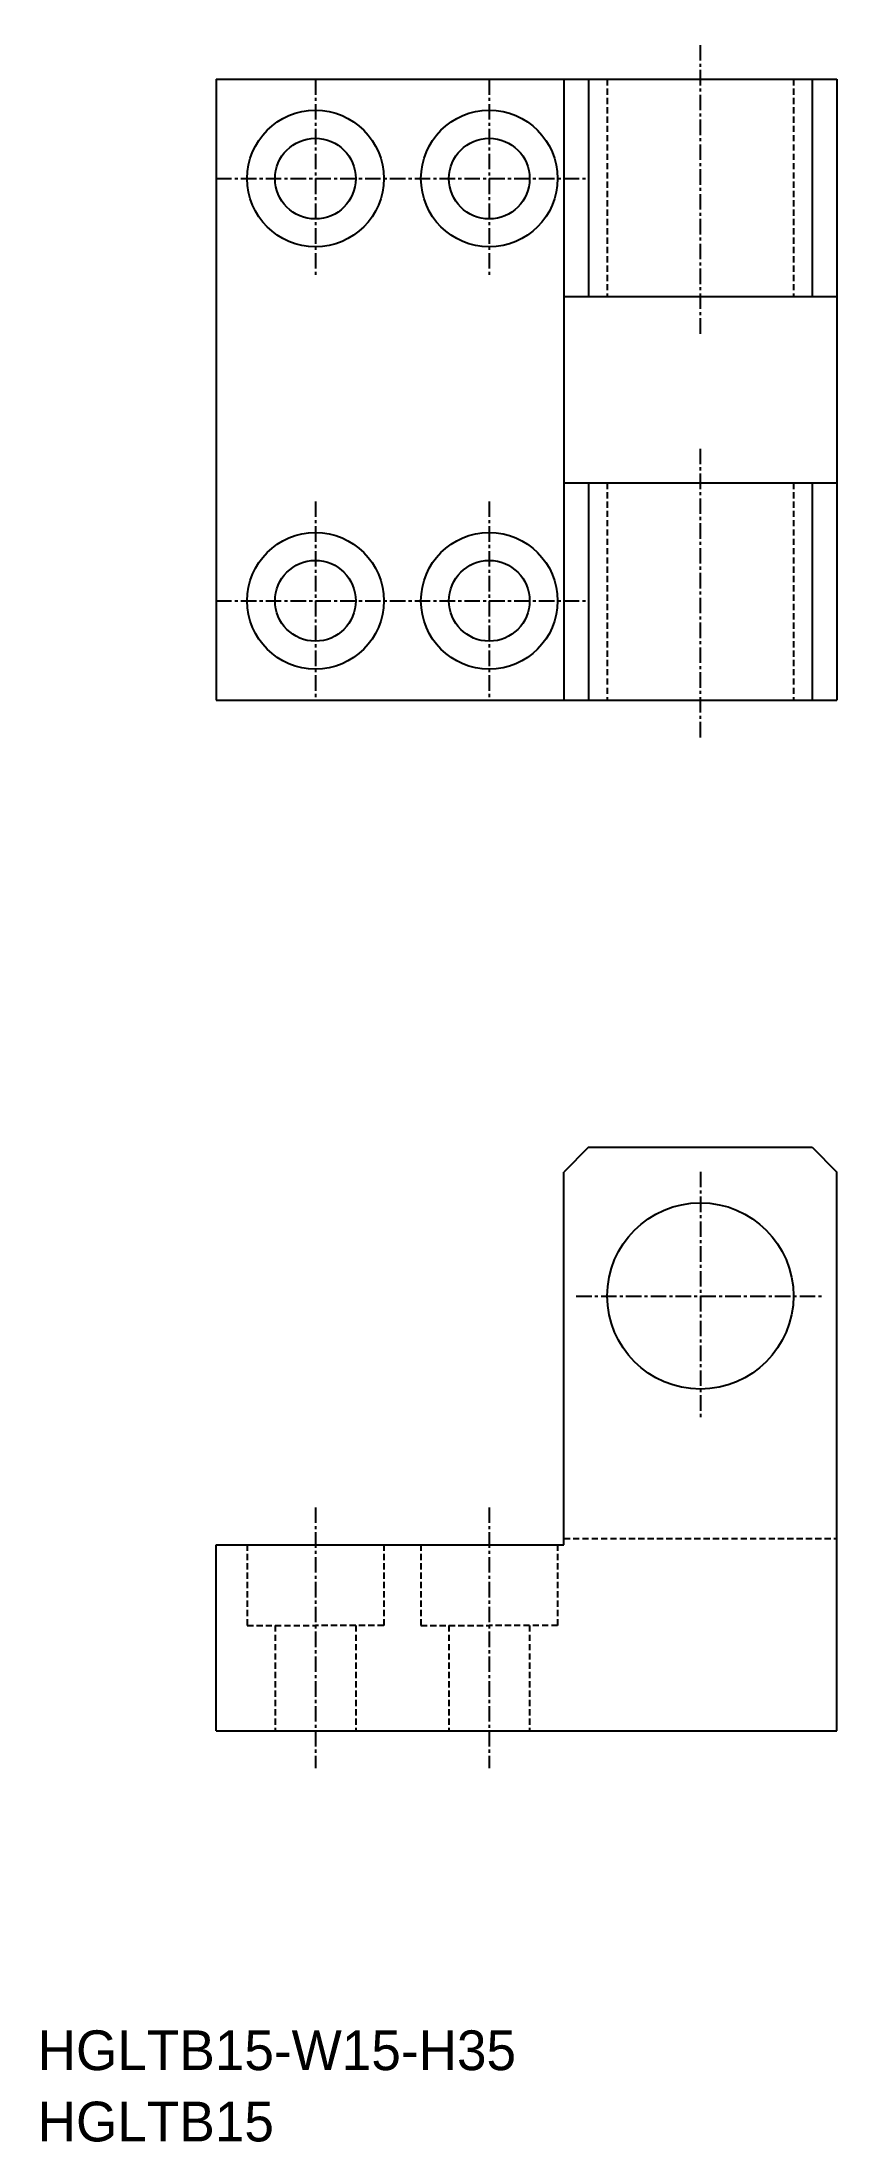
# Model space of a CAD drawing. Extents: x -96 to -32, y 397 to 566.
import ezdxf

# ---------------------------------------------------------------- set-up
doc = ezdxf.new("R2010")
doc.units = 0
doc.linetypes.add('CENTER', pattern=[2, 1.25, -0.25, 0.25, -0.25])
doc.linetypes.add('DASHED', pattern=[0.75, 0.5, -0.25])
doc.layers.get('0').update_dxf_attribs({"linetype": 'CONTINUOUS'})
doc.layers.add('CENTER', color=1, linetype='CENTER')

msp = doc.modelspace()

# ---------------------------------------------------------------- linework, layer by layer
at = {"color": 7, "linetype": 'CONTINUOUS'}
for p, q in [((-81.71, 562.66), (-31.71, 562.66)), ((-81.71, 562.66), (-81.71, 512.66)), ((-53.71, 562.66), (-53.71, 512.66)), ((-51.71, 562.66), (-51.71, 545.16)), ((-33.71, 562.66), (-33.71, 545.16)), ((-31.71, 562.66), (-31.71, 512.66)), ((-53.71, 545.16), (-31.71, 545.16)), ((-53.71, 530.16), (-31.71, 530.16)), ((-51.71, 530.16), (-51.71, 512.66)), ((-33.71, 530.16), (-33.71, 512.66)), ((-81.71, 512.66), (-31.71, 512.66)), ((-51.71, 476.66), (-53.71, 474.66)), ((-51.71, 476.66), (-33.71, 476.66)), ((-33.71, 476.66), (-31.71, 474.66)), ((-53.71, 444.66), (-53.71, 474.66)), ((-31.71, 429.66), (-31.71, 474.66)), ((-81.71, 429.66), (-81.71, 444.66)), ((-81.71, 444.66), (-53.71, 444.66)), ((-81.71, 429.66), (-31.71, 429.66))]:
    msp.add_line(p, q, dxfattribs=at)
at = {"color": 3, "linetype": 'DASHED'}
for p, q in [((-50.21, 562.66), (-50.21, 545.16)), ((-35.21, 562.66), (-35.21, 545.16)), ((-50.21, 530.16), (-50.21, 512.66)), ((-35.21, 530.16), (-35.21, 512.66)), ((-53.71, 445.16), (-31.71, 445.16)), ((-79.21, 444.66), (-79.21, 438.16)), ((-68.21, 444.66), (-68.21, 438.16)), ((-65.21, 444.66), (-65.21, 438.16)), ((-54.21, 444.66), (-54.21, 438.16)), ((-79.21, 438.16), (-73.71, 438.16)), ((-76.96, 438.16), (-76.96, 429.66)), ((-68.21, 438.16), (-73.71, 438.16)), ((-70.46, 438.16), (-70.46, 429.66)), ((-65.21, 438.16), (-59.71, 438.16)), ((-62.96, 438.16), (-62.96, 429.66)), ((-54.21, 438.16), (-59.71, 438.16)), ((-56.46, 438.16), (-56.46, 429.66))]:
    msp.add_line(p, q, dxfattribs=at)
at = {"color": 7, "linetype": 'CONTINUOUS'}
for centre, radius in [((-73.71, 554.66), 5.5), ((-59.71, 554.66), 5.5), ((-73.71, 554.66), 3.25), ((-59.71, 554.66), 3.25), ((-73.71, 520.66), 5.5), ((-59.71, 520.66), 5.5), ((-73.71, 520.66), 3.25), ((-59.71, 520.66), 3.25), ((-42.71, 464.69), 7.5)]:
    msp.add_circle(centre, radius, dxfattribs=at)
at = {"layer": 'CENTER', "color": 1, "linetype": 'CENTER'}
for p, q in [((-42.71, 542.16), (-42.71, 565.66)), ((-73.71, 562.66), (-73.71, 546.66)), ((-59.71, 562.66), (-59.71, 546.66)), ((-81.71, 554.66), (-65.71, 554.66)), ((-67.71, 554.66), (-51.71, 554.66)), ((-42.71, 509.66), (-42.71, 533.16)), ((-73.71, 528.66), (-73.71, 512.66)), ((-59.71, 528.66), (-59.71, 512.66)), ((-81.71, 520.66), (-65.71, 520.66)), ((-67.71, 520.66), (-51.71, 520.66)), ((-42.71, 474.69), (-42.71, 454.69)), ((-52.71, 464.66), (-32.71, 464.66)), ((-73.71, 447.66), (-73.71, 426.66)), ((-59.71, 447.66), (-59.71, 426.66))]:
    msp.add_line(p, q, dxfattribs=at)

# ---------------------------------------------------------------- texts
at = {"color": 7, "linetype": 'CONTINUOUS'}
for s, p in [('HGLTB15-W15-H35', (-96.08, 402.35)), ('HGLTB15', (-96.08, 396.61))]:
    msp.add_text(s, height=3.2, dxfattribs=at).set_placement(p)

doc.saveas('drawing.dxf')
